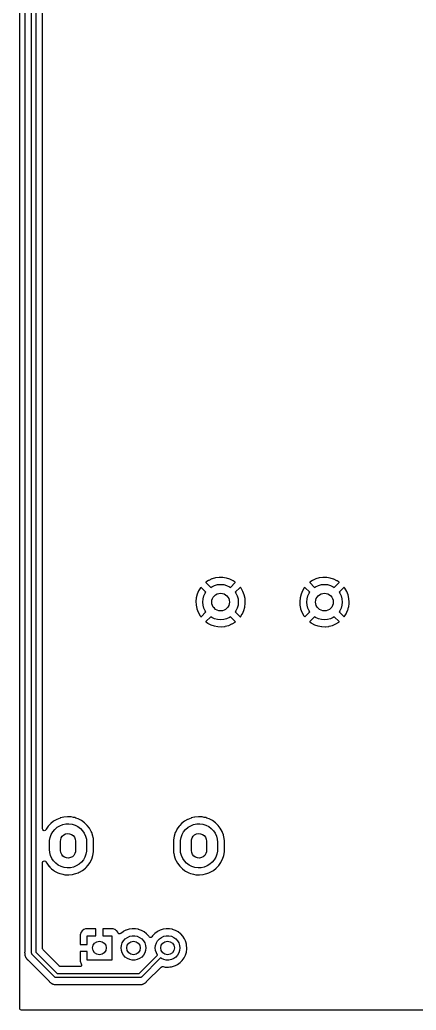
# Model space of a CAD drawing. Extents: x 41 to 172, y -227 to -42.
# Drawn here: x 40.5 to 69.6, y -226.8 to -154.1 of the extents above; entities that cross this region are included whole.
import ezdxf

# ---------------------------------------------------------------- set-up
doc = ezdxf.new("R2010")
doc.units = 0
doc.layers.add('BLACK', color=7, linetype='CONTINUOUS')

msp = doc.modelspace()

# ---------------------------------------------------------------- linework, layer by layer
at = {"layer": 'BLACK', "linetype": 'CONTINUOUS'}
for p, q in [((40.5135, -226.695), (40.5135, -42.5445)), ((40.8705, -62.648), (40.8705, -222.549)), ((41.379, -222.631), (41.379, -62.611)), ((41.679, -62.6731), (41.679, -222.569)), ((42.1875, -213.513), (42.1875, -62.9359)), ((54.1712, -195.392), (54.1621, -195.403)), ((54.1621, -195.403), (54.1667, -195.412)), ((54.1667, -195.412), (54.5264, -195.772)), ((54.3621, -195.267), (54.1712, -195.392)), ((54.3703, -195.262), (54.3621, -195.267)), ((54.6058, -195.154), (54.3703, -195.262)), ((54.595, -195.724), (54.8004, -195.628)), ((54.6145, -195.15), (54.6058, -195.154)), ((54.8635, -195.078), (54.6145, -195.15)), ((54.8004, -195.628), (55.0193, -195.57)), ((54.8727, -195.076), (54.8635, -195.078)), ((55.1297, -195.041), (54.8727, -195.076)), ((55.0193, -195.57), (55.245, -195.55)), ((55.139, -195.04), (55.1297, -195.041)), ((55.3983, -195.044), (55.139, -195.04)), ((55.245, -195.55), (55.4707, -195.57)), ((55.4076, -195.045), (55.3983, -195.044)), ((55.6636, -195.086), (55.4076, -195.045)), ((55.4707, -195.57), (55.6896, -195.628)), ((55.6727, -195.088), (55.6636, -195.086)), ((55.9197, -195.168), (55.6727, -195.088)), ((55.6896, -195.628), (55.895, -195.724)), ((55.9284, -195.171), (55.9197, -195.168)), ((56.161, -195.286), (55.9284, -195.171)), ((55.9636, -195.772), (56.3193, -195.416)), ((56.169, -195.29), (56.161, -195.286)), ((56.3163, -195.393), (56.169, -195.29)), ((56.3241, -195.403), (56.3163, -195.393)), ((56.3193, -195.416), (56.3257, -195.405)), ((56.3257, -195.405), (56.3241, -195.403)), ((61.7912, -195.392), (61.7821, -195.403)), ((61.7821, -195.403), (61.7867, -195.412)), ((61.7867, -195.412), (62.1464, -195.772)), ((61.9821, -195.267), (61.7912, -195.392)), ((61.9903, -195.262), (61.9821, -195.267)), ((62.2258, -195.154), (61.9903, -195.262)), ((62.215, -195.724), (62.4204, -195.628)), ((62.2345, -195.15), (62.2258, -195.154)), ((62.4835, -195.078), (62.2345, -195.15)), ((62.4204, -195.628), (62.6393, -195.57)), ((62.4927, -195.076), (62.4835, -195.078)), ((62.7497, -195.041), (62.4927, -195.076)), ((62.6393, -195.57), (62.865, -195.55)), ((62.759, -195.04), (62.7497, -195.041)), ((63.0183, -195.044), (62.759, -195.04)), ((62.865, -195.55), (63.0907, -195.57)), ((63.0276, -195.045), (63.0183, -195.044)), ((63.2836, -195.086), (63.0276, -195.045)), ((63.0907, -195.57), (63.3096, -195.628)), ((63.2927, -195.088), (63.2836, -195.086)), ((63.5397, -195.168), (63.2927, -195.088)), ((63.3096, -195.628), (63.515, -195.724)), ((63.5484, -195.171), (63.5397, -195.168)), ((63.781, -195.286), (63.5484, -195.171)), ((63.5836, -195.772), (63.9393, -195.416)), ((63.789, -195.29), (63.781, -195.286)), ((63.9363, -195.393), (63.789, -195.29)), ((63.9457, -195.405), (63.9363, -195.393)), ((63.9393, -195.416), (63.9457, -195.405)), ((53.5245, -196.279), (53.4606, -196.531)), ((53.5274, -196.27), (53.5245, -196.279)), ((53.6277, -196.031), (53.5274, -196.27)), ((53.632, -196.023), (53.6277, -196.031)), ((53.7665, -195.801), (53.632, -196.023)), ((53.7719, -195.794), (53.7665, -195.801)), ((53.7875, -195.775), (53.7719, -195.794)), ((53.7975, -195.768), (53.7875, -195.775)), ((53.8108, -195.775), (53.7975, -195.768)), ((54.1672, -196.131), (53.8108, -195.775)), ((54.0234, -196.405), (54.1192, -196.2)), ((54.1192, -196.2), (54.1672, -196.131)), ((54.5264, -195.772), (54.595, -195.724)), ((55.895, -195.724), (55.9636, -195.772)), ((56.6785, -195.776), (56.3228, -196.131)), ((56.3228, -196.131), (56.3708, -196.2)), ((56.3708, -196.2), (56.4666, -196.405)), ((56.6901, -195.769), (56.6785, -195.776)), ((56.702, -195.778), (56.6901, -195.769)), ((56.7452, -195.832), (56.702, -195.778)), ((56.7504, -195.84), (56.7452, -195.832)), ((56.8791, -196.065), (56.7504, -195.84)), ((56.8831, -196.074), (56.8791, -196.065)), ((56.9772, -196.316), (56.8831, -196.074)), ((56.9799, -196.324), (56.9772, -196.316)), ((57.0371, -196.577), (56.9799, -196.324)), ((61.1445, -196.279), (61.0806, -196.531)), ((61.1474, -196.27), (61.1445, -196.279)), ((61.2477, -196.031), (61.1474, -196.27)), ((61.252, -196.023), (61.2477, -196.031)), ((61.3865, -195.801), (61.252, -196.023)), ((61.3919, -195.794), (61.3865, -195.801)), ((61.4075, -195.775), (61.3919, -195.794)), ((61.4175, -195.768), (61.4075, -195.775)), ((61.4308, -195.775), (61.4175, -195.768)), ((61.7872, -196.131), (61.4308, -195.775)), ((61.6434, -196.405), (61.7392, -196.2)), ((61.7392, -196.2), (61.7872, -196.131)), ((62.1464, -195.772), (62.215, -195.724)), ((63.515, -195.724), (63.5836, -195.772)), ((64.2985, -195.776), (63.9428, -196.131)), ((63.9428, -196.131), (63.9908, -196.2)), ((63.9908, -196.2), (64.0866, -196.405)), ((64.3101, -195.769), (64.2985, -195.776)), ((64.322, -195.778), (64.3101, -195.769)), ((64.3652, -195.832), (64.322, -195.778)), ((64.3704, -195.84), (64.3652, -195.832)), ((64.4991, -196.065), (64.3704, -195.84)), ((64.5031, -196.074), (64.4991, -196.065)), ((64.5972, -196.316), (64.5031, -196.074)), ((64.5999, -196.324), (64.5972, -196.316)), ((64.6571, -196.577), (64.5999, -196.324)), ((53.433, -196.798), (53.4328, -196.807)), ((53.4328, -196.807), (53.4452, -197.066)), ((53.459, -196.54), (53.433, -196.798)), ((53.4452, -197.066), (53.4464, -197.076)), ((53.4464, -197.076), (53.497, -197.33)), ((53.4606, -196.531), (53.459, -196.54)), ((53.945, -196.85), (53.9647, -196.624)), ((53.9647, -197.076), (53.945, -196.85)), ((53.9647, -196.624), (54.0234, -196.405)), ((54.0234, -197.295), (53.9647, -197.076)), ((56.4666, -196.405), (56.5252, -196.624)), ((56.5252, -197.076), (56.4666, -197.295)), ((56.5252, -196.624), (56.545, -196.85)), ((56.545, -196.85), (56.5252, -197.076)), ((57.0223, -197.207), (57.0552, -196.948)), ((57.0385, -196.587), (57.0371, -196.577)), ((57.0549, -196.807), (57.0385, -196.587)), ((57.0578, -196.847), (57.0549, -196.807)), ((57.0552, -196.948), (57.0557, -196.942)), ((57.0557, -196.942), (57.058, -196.853)), ((57.058, -196.853), (57.0578, -196.847)), ((61.053, -196.798), (61.0528, -196.807)), ((61.0528, -196.807), (61.0652, -197.066)), ((61.079, -196.54), (61.053, -196.798)), ((61.0652, -197.066), (61.0664, -197.076)), ((61.0664, -197.076), (61.117, -197.33)), ((61.0806, -196.531), (61.079, -196.54)), ((61.565, -196.85), (61.5847, -196.624)), ((61.5847, -197.076), (61.565, -196.85)), ((61.5847, -196.624), (61.6434, -196.405)), ((61.6434, -197.295), (61.5847, -197.076)), ((64.0866, -196.405), (64.1452, -196.624)), ((64.1452, -197.076), (64.0866, -197.295)), ((64.1452, -196.624), (64.165, -196.85)), ((64.165, -196.85), (64.1452, -197.076)), ((64.6423, -197.207), (64.6752, -196.948)), ((64.6572, -196.578), (64.6571, -196.577)), ((64.6585, -196.587), (64.6572, -196.578)), ((64.6778, -196.847), (64.6585, -196.587)), ((64.6752, -196.948), (64.6757, -196.942)), ((64.6757, -196.942), (64.678, -196.853)), ((64.678, -196.853), (64.6778, -196.847)), ((53.497, -197.33), (53.4994, -197.339)), ((53.4994, -197.339), (53.5871, -197.583)), ((53.5871, -197.583), (53.5909, -197.592)), ((53.5909, -197.592), (53.7137, -197.82)), ((53.7137, -197.82), (53.7187, -197.828)), ((53.8124, -197.923), (54.1672, -197.569)), ((54.1192, -197.5), (54.0234, -197.295)), ((54.1672, -197.569), (54.1192, -197.5)), ((56.3708, -197.5), (56.3228, -197.569)), ((56.3228, -197.569), (56.6811, -197.927)), ((56.4666, -197.295), (56.3708, -197.5)), ((56.7018, -197.927), (56.8358, -197.719)), ((56.8358, -197.719), (56.8403, -197.711)), ((56.8403, -197.711), (56.9468, -197.474)), ((56.9468, -197.474), (56.95, -197.466)), ((56.95, -197.466), (57.0204, -197.216)), ((57.0204, -197.216), (57.0223, -197.207)), ((61.117, -197.33), (61.1194, -197.339)), ((61.1194, -197.339), (61.2071, -197.583)), ((61.2071, -197.583), (61.2109, -197.592)), ((61.2109, -197.592), (61.3337, -197.82)), ((61.3337, -197.82), (61.3387, -197.828)), ((61.4324, -197.923), (61.7872, -197.569)), ((61.7392, -197.5), (61.6434, -197.295)), ((61.7872, -197.569), (61.7392, -197.5)), ((63.9908, -197.5), (63.9428, -197.569)), ((63.9428, -197.569), (64.3011, -197.927)), ((64.0866, -197.295), (63.9908, -197.5)), ((64.3218, -197.927), (64.4072, -197.795)), ((64.4072, -197.795), (64.4558, -197.719)), ((64.4558, -197.719), (64.4603, -197.711)), ((64.4603, -197.711), (64.5668, -197.474)), ((64.5668, -197.474), (64.57, -197.466)), ((64.57, -197.466), (64.6404, -197.216)), ((64.6404, -197.216), (64.6423, -197.207)), ((53.7187, -197.828), (53.7887, -197.922)), ((53.7887, -197.922), (53.8, -197.93)), ((53.8, -197.93), (53.8124, -197.923)), ((54.1715, -198.283), (54.1648, -198.295)), ((54.1648, -198.295), (54.1736, -198.306)), ((54.5264, -197.928), (54.1715, -198.283)), ((54.1736, -198.306), (54.2805, -198.385)), ((54.2805, -198.385), (54.2884, -198.39)), ((54.2884, -198.39), (54.5179, -198.511)), ((54.5179, -198.511), (54.5265, -198.514)), ((54.595, -197.976), (54.5264, -197.928)), ((54.5265, -198.514), (54.7713, -198.6)), ((54.8004, -198.072), (54.595, -197.976)), ((55.0193, -198.13), (54.8004, -198.072)), ((55.245, -198.15), (55.0193, -198.13)), ((55.4707, -198.13), (55.245, -198.15)), ((55.6896, -198.072), (55.4707, -198.13)), ((55.895, -197.976), (55.6896, -198.072)), ((55.8396, -198.562), (56.0779, -198.46)), ((55.9636, -197.928), (55.895, -197.976)), ((56.3219, -198.286), (55.9636, -197.928)), ((56.0779, -198.46), (56.0862, -198.456)), ((56.0862, -198.456), (56.3067, -198.319)), ((56.3067, -198.319), (56.3143, -198.314)), ((56.3143, -198.314), (56.3196, -198.309)), ((56.3196, -198.309), (56.328, -198.296)), ((56.3271, -198.295), (56.3219, -198.286)), ((56.328, -198.296), (56.3271, -198.295)), ((56.6811, -197.927), (56.6935, -197.934)), ((56.6935, -197.934), (56.7018, -197.927)), ((61.3387, -197.828), (61.4087, -197.922)), ((61.4087, -197.922), (61.42, -197.93)), ((61.42, -197.93), (61.4324, -197.923)), ((61.7915, -198.283), (61.7848, -198.295)), ((61.7848, -198.295), (61.7936, -198.306)), ((62.1464, -197.928), (61.7915, -198.283)), ((61.7936, -198.306), (61.9005, -198.385)), ((61.9005, -198.385), (61.9084, -198.39)), ((61.9084, -198.39), (62.1379, -198.511)), ((62.1379, -198.511), (62.1465, -198.514)), ((62.215, -197.976), (62.1464, -197.928)), ((62.1465, -198.514), (62.3913, -198.6)), ((62.4204, -198.072), (62.215, -197.976)), ((62.6393, -198.13), (62.4204, -198.072)), ((62.865, -198.15), (62.6393, -198.13)), ((63.0907, -198.13), (62.865, -198.15)), ((63.3096, -198.072), (63.0907, -198.13)), ((63.515, -197.976), (63.3096, -198.072)), ((63.4596, -198.562), (63.6979, -198.46)), ((63.5836, -197.928), (63.515, -197.976)), ((63.9419, -198.286), (63.5836, -197.928)), ((63.6979, -198.46), (63.7062, -198.456)), ((63.7062, -198.456), (63.9267, -198.319)), ((63.9267, -198.319), (63.9343, -198.314)), ((63.9343, -198.314), (63.9396, -198.309)), ((63.9396, -198.309), (63.948, -198.296)), ((63.948, -198.296), (63.9419, -198.286)), ((64.3011, -197.927), (64.3135, -197.934)), ((64.3135, -197.934), (64.3218, -197.927)), ((54.7713, -198.6), (54.7803, -198.602)), ((54.7803, -198.602), (55.0352, -198.651)), ((55.0352, -198.651), (55.0444, -198.652)), ((55.0444, -198.652), (55.3036, -198.662)), ((55.3036, -198.662), (55.3129, -198.661)), ((55.3129, -198.661), (55.5708, -198.633)), ((55.5708, -198.633), (55.5799, -198.632)), ((55.5799, -198.632), (55.8308, -198.565)), ((55.8308, -198.565), (55.8396, -198.562)), ((62.3913, -198.6), (62.4003, -198.602)), ((62.4003, -198.602), (62.6552, -198.651)), ((62.6552, -198.651), (62.6644, -198.652)), ((62.6644, -198.652), (62.9236, -198.662)), ((62.9236, -198.662), (62.9329, -198.661)), ((62.9329, -198.661), (63.1908, -198.633)), ((63.1908, -198.633), (63.1999, -198.632)), ((63.1999, -198.632), (63.4508, -198.565)), ((63.4508, -198.565), (63.4596, -198.562)), ((42.9938, -212.946), (42.7821, -213.115)), ((43.2278, -212.809), (42.9938, -212.946)), ((43.2321, -212.807), (43.2278, -212.809)), ((43.4749, -212.709), (43.2321, -212.807)), ((43.4792, -212.707), (43.4749, -212.709)), ((43.4749, -212.709), (43.4749, -212.709)), ((43.6081, -212.676), (43.4792, -212.707)), ((43.7381, -212.644), (43.6081, -212.676)), ((43.7426, -212.643), (43.7381, -212.644)), ((43.7381, -212.644), (43.7381, -212.644)), ((44.0125, -212.617), (43.7426, -212.643)), ((44.0171, -212.617), (44.0125, -212.617)), ((44.2788, -212.63), (44.0171, -212.617)), ((44.0171, -212.617), (44.0171, -212.617)), ((44.2833, -212.63), (44.2788, -212.63)), ((44.2788, -212.63), (44.2788, -212.63)), ((44.2878, -212.631), (44.2833, -212.63)), ((44.4513, -212.664), (44.2878, -212.631)), ((44.2878, -212.631), (44.2878, -212.631)), ((44.5494, -212.683), (44.4513, -212.664)), ((44.623, -212.709), (44.5494, -212.683)), ((44.8007, -212.772), (44.623, -212.709)), ((44.8008, -212.772), (44.8007, -212.772)), ((44.8051, -212.773), (44.8008, -212.772)), ((45.045, -212.899), (44.8051, -212.773)), ((45.2643, -213.059), (45.045, -212.899)), ((45.4582, -213.249), (45.2643, -213.059)), ((52.5938, -212.946), (52.3821, -213.115)), ((52.8278, -212.809), (52.5938, -212.946)), ((52.8321, -212.807), (52.8278, -212.809)), ((53.0749, -212.709), (52.8321, -212.807)), ((53.0792, -212.707), (53.0749, -212.709)), ((53.0749, -212.709), (53.0749, -212.709)), ((53.2081, -212.676), (53.0792, -212.707)), ((53.3381, -212.644), (53.2081, -212.676)), ((53.3426, -212.643), (53.3381, -212.644)), ((53.3381, -212.644), (53.3381, -212.644)), ((53.6125, -212.617), (53.3426, -212.643)), ((53.6171, -212.617), (53.6125, -212.617)), ((53.8788, -212.63), (53.6171, -212.617)), ((53.6171, -212.617), (53.6171, -212.617)), ((53.8833, -212.63), (53.8788, -212.63)), ((53.8788, -212.63), (53.8788, -212.63)), ((53.8878, -212.631), (53.8833, -212.63)), ((54.0513, -212.664), (53.8878, -212.631)), ((53.8878, -212.631), (53.8878, -212.631)), ((54.1494, -212.683), (54.0513, -212.664)), ((54.223, -212.709), (54.1494, -212.683)), ((54.4007, -212.772), (54.223, -212.709)), ((54.4008, -212.772), (54.4007, -212.772)), ((54.4051, -212.773), (54.4008, -212.772)), ((54.645, -212.899), (54.4051, -212.773)), ((54.8643, -213.059), (54.645, -212.899)), ((55.0582, -213.249), (54.8643, -213.059)), ((42.1972, -213.561), (42.1875, -213.513)), ((42.2419, -213.616), (42.1972, -213.561)), ((42.3093, -213.638), (42.2419, -213.616)), ((42.3781, -213.621), (42.3093, -213.638)), ((42.4263, -213.569), (42.3781, -213.621)), ((42.4404, -213.54), (42.4263, -213.569)), ((42.4424, -213.536), (42.4404, -213.54)), ((42.4404, -213.54), (42.4404, -213.54)), ((42.597, -213.314), (42.4424, -213.536)), ((42.6542, -213.252), (42.597, -213.314)), ((42.7789, -213.119), (42.6542, -213.252)), ((42.7821, -213.115), (42.7789, -213.119)), ((42.8204, -213.92), (42.9342, -213.72)), ((42.9342, -213.72), (43.08, -213.542)), ((43.08, -213.542), (43.2537, -213.391)), ((43.2537, -213.391), (43.4503, -213.272)), ((43.4503, -213.272), (43.6642, -213.187)), ((43.6642, -213.187), (43.8893, -213.14)), ((43.8893, -213.14), (44.1191, -213.132)), ((44.1191, -213.132), (44.347, -213.162)), ((44.347, -213.162), (44.5667, -213.23)), ((44.5667, -213.23), (44.7717, -213.334)), ((44.7717, -213.334), (44.9562, -213.471)), ((44.9562, -213.471), (45.1149, -213.638)), ((45.1149, -213.638), (45.2433, -213.829)), ((45.6227, -213.464), (45.4582, -213.249)), ((45.7543, -213.701), (45.6227, -213.464)), ((45.756, -213.705), (45.7543, -213.701)), ((45.7855, -213.783), (45.756, -213.705)), ((45.756, -213.705), (45.756, -213.705)), ((45.8504, -213.955), (45.7855, -213.783)), ((51.9216, -213.779), (51.8372, -214.037)), ((51.9295, -213.763), (51.9216, -213.779)), ((52.0404, -213.54), (51.9295, -213.763)), ((52.0424, -213.536), (52.0404, -213.54)), ((52.0404, -213.54), (52.0404, -213.54)), ((52.197, -213.314), (52.0424, -213.536)), ((52.2542, -213.252), (52.197, -213.314)), ((52.3789, -213.119), (52.2542, -213.252)), ((52.3821, -213.115), (52.3789, -213.119)), ((52.4204, -213.92), (52.5342, -213.72)), ((52.5342, -213.72), (52.68, -213.542)), ((52.68, -213.542), (52.8537, -213.391)), ((52.8537, -213.391), (53.0503, -213.272)), ((53.0503, -213.272), (53.2642, -213.187)), ((53.2642, -213.187), (53.4893, -213.14)), ((53.4893, -213.14), (53.7191, -213.132)), ((53.7191, -213.132), (53.947, -213.162)), ((53.947, -213.162), (54.1667, -213.23)), ((54.1667, -213.23), (54.3717, -213.334)), ((54.3717, -213.334), (54.5562, -213.471)), ((54.5562, -213.471), (54.7149, -213.638)), ((54.7149, -213.638), (54.8433, -213.829)), ((55.2227, -213.464), (55.0582, -213.249)), ((55.3543, -213.701), (55.2227, -213.464)), ((55.356, -213.705), (55.3543, -213.701)), ((55.3855, -213.783), (55.356, -213.705)), ((55.356, -213.705), (55.356, -213.705)), ((55.4504, -213.955), (55.3855, -213.783)), ((42.695, -214.49), (42.701, -214.362)), ((42.695, -215.01), (42.695, -214.49)), ((42.701, -214.362), (42.742, -214.136)), ((42.742, -214.136), (42.8204, -213.92)), ((43.505, -214.4), (43.5109, -214.32)), ((43.505, -215.1), (43.505, -214.4)), ((43.5109, -214.32), (43.5525, -214.176)), ((43.5525, -214.176), (43.6312, -214.049)), ((43.6312, -214.049), (43.7411, -213.948)), ((43.7411, -213.948), (43.8741, -213.881)), ((43.8741, -213.881), (44.0205, -213.851)), ((44.0205, -213.851), (44.1694, -213.862)), ((44.1694, -213.862), (44.3098, -213.913)), ((44.3098, -213.913), (44.4315, -213.999)), ((44.4315, -213.999), (44.5254, -214.115)), ((44.5254, -214.115), (44.5847, -214.252)), ((44.5847, -214.252), (44.605, -214.4)), ((44.605, -214.4), (44.605, -215.1)), ((45.2433, -213.829), (45.3378, -214.038)), ((45.3378, -214.038), (45.3956, -214.261)), ((45.3956, -214.261), (45.415, -214.49)), ((45.415, -214.49), (45.415, -215.01)), ((45.8514, -213.959), (45.8504, -213.955)), ((45.9079, -214.215), (45.8514, -213.959)), ((45.8514, -213.959), (45.8514, -213.959)), ((45.9089, -214.22), (45.9079, -214.215)), ((45.9092, -214.224), (45.9089, -214.22)), ((45.9213, -214.391), (45.9092, -214.224)), ((45.9235, -214.421), (45.9213, -214.391)), ((45.9235, -215.11), (45.9235, -214.421)), ((51.7908, -214.304), (51.7865, -214.39)), ((51.7865, -214.39), (51.7865, -215.079)), ((51.8372, -214.037), (51.7908, -214.304)), ((52.295, -214.49), (52.301, -214.362)), ((52.295, -215.01), (52.295, -214.49)), ((52.301, -214.362), (52.342, -214.136)), ((52.342, -214.136), (52.4204, -213.92)), ((53.105, -214.4), (53.1109, -214.32)), ((53.105, -215.1), (53.105, -214.4)), ((53.1109, -214.32), (53.1525, -214.176)), ((53.1525, -214.176), (53.2312, -214.049)), ((53.2312, -214.049), (53.3411, -213.948)), ((53.3411, -213.948), (53.4741, -213.881)), ((53.4741, -213.881), (53.6205, -213.851)), ((53.6205, -213.851), (53.7694, -213.862)), ((53.7694, -213.862), (53.9098, -213.913)), ((53.9098, -213.913), (54.0315, -213.999)), ((54.0315, -213.999), (54.1255, -214.115)), ((54.1255, -214.115), (54.1847, -214.252)), ((54.1847, -214.252), (54.205, -214.4)), ((54.205, -214.4), (54.205, -215.1)), ((54.8433, -213.829), (54.9378, -214.038)), ((54.9378, -214.038), (54.9956, -214.261)), ((54.9956, -214.261), (55.015, -214.49)), ((55.015, -214.49), (55.015, -215.01)), ((55.4514, -213.959), (55.4504, -213.955)), ((55.5079, -214.215), (55.4514, -213.959)), ((55.4514, -213.959), (55.4514, -213.959)), ((55.5089, -214.22), (55.5079, -214.215)), ((55.5092, -214.224), (55.5089, -214.22)), ((55.5213, -214.391), (55.5092, -214.224)), ((55.5235, -214.421), (55.5213, -214.391)), ((55.5235, -215.11), (55.5235, -214.421)), ((42.7144, -215.239), (42.695, -215.01)), ((42.7722, -215.462), (42.7144, -215.239)), ((43.5253, -215.248), (43.505, -215.1)), ((43.5846, -215.385), (43.5253, -215.248)), ((44.5991, -215.18), (44.5574, -215.324)), ((44.605, -215.1), (44.5991, -215.18)), ((45.409, -215.138), (45.368, -215.364)), ((45.415, -215.01), (45.409, -215.138)), ((45.8728, -215.463), (45.9192, -215.196)), ((45.9192, -215.196), (45.9235, -215.11)), ((51.7865, -215.079), (51.7867, -215.081)), ((51.7867, -215.081), (51.7947, -215.192)), ((51.7867, -215.081), (51.7867, -215.081)), ((51.7947, -215.192), (51.8011, -215.28)), ((52.3144, -215.239), (52.295, -215.01)), ((52.3722, -215.462), (52.3144, -215.239)), ((53.1253, -215.248), (53.105, -215.1)), ((53.1845, -215.385), (53.1253, -215.248)), ((54.1991, -215.18), (54.1574, -215.324)), ((54.205, -215.1), (54.1991, -215.18)), ((55.009, -215.138), (54.968, -215.364)), ((55.015, -215.01), (55.009, -215.138)), ((55.4728, -215.463), (55.5192, -215.196)), ((55.5192, -215.196), (55.5235, -215.11)), ((42.1875, -215.982), (42.2075, -215.914)), ((42.1875, -222.306), (42.1875, -215.982)), ((42.2075, -215.914), (42.2612, -215.868)), ((42.2612, -215.868), (42.3314, -215.858)), ((42.3314, -215.858), (42.396, -215.887)), ((42.396, -215.887), (42.4236, -215.921)), ((42.4236, -215.921), (42.4873, -216.036)), ((42.8667, -215.671), (42.7722, -215.462)), ((42.9951, -215.862), (42.8667, -215.671)), ((43.1538, -216.029), (42.9951, -215.862)), ((43.6785, -215.501), (43.5846, -215.385)), ((43.8002, -215.587), (43.6785, -215.501)), ((43.9406, -215.638), (43.8002, -215.587)), ((44.0895, -215.649), (43.9406, -215.638)), ((44.2359, -215.619), (44.0895, -215.649)), ((44.3689, -215.552), (44.2359, -215.619)), ((44.4788, -215.451), (44.3689, -215.552)), ((44.5574, -215.324), (44.4788, -215.451)), ((45.03, -215.958), (44.8563, -216.109)), ((45.1758, -215.78), (45.03, -215.958)), ((45.2896, -215.58), (45.1758, -215.78)), ((45.368, -215.364), (45.2896, -215.58)), ((45.513, -216.186), (45.6676, -215.964)), ((45.6676, -215.964), (45.6932, -215.912)), ((45.6932, -215.912), (45.7863, -215.725)), ((45.7863, -215.725), (45.7884, -215.721)), ((45.7863, -215.725), (45.7863, -215.725)), ((45.7884, -215.721), (45.8728, -215.463)), ((51.8011, -215.28), (51.8021, -215.285)), ((51.8021, -215.285), (51.8021, -215.285)), ((51.8021, -215.285), (51.8415, -215.463)), ((51.8415, -215.463), (51.8596, -215.545)), ((51.8596, -215.545), (51.8612, -215.55)), ((51.8612, -215.55), (51.9478, -215.778)), ((51.9478, -215.778), (51.9557, -215.799)), ((51.9557, -215.799), (52.0873, -216.036)), ((52.4667, -215.671), (52.3722, -215.462)), ((52.5951, -215.862), (52.4667, -215.671)), ((52.7538, -216.029), (52.5951, -215.862)), ((53.2785, -215.501), (53.1845, -215.385)), ((53.4002, -215.587), (53.2785, -215.501)), ((53.5406, -215.638), (53.4002, -215.587)), ((53.6895, -215.649), (53.5406, -215.638)), ((53.8359, -215.619), (53.6895, -215.649)), ((53.9689, -215.552), (53.8359, -215.619)), ((54.0788, -215.451), (53.9689, -215.552)), ((54.1574, -215.324), (54.0788, -215.451)), ((54.63, -215.958), (54.4563, -216.109)), ((54.7758, -215.78), (54.63, -215.958)), ((54.8896, -215.58), (54.7758, -215.78)), ((54.968, -215.364), (54.8896, -215.58)), ((55.113, -216.186), (55.2676, -215.964)), ((55.2676, -215.964), (55.2932, -215.912)), ((55.2932, -215.912), (55.3863, -215.725)), ((55.3863, -215.725), (55.3884, -215.721)), ((55.3863, -215.725), (55.3863, -215.725)), ((55.3884, -215.721), (55.4728, -215.463)), ((42.4873, -216.036), (42.6518, -216.251)), ((42.6518, -216.251), (42.6551, -216.255)), ((42.6551, -216.255), (42.6551, -216.255)), ((42.6551, -216.255), (42.7256, -216.323)), ((42.7256, -216.323), (42.8457, -216.441)), ((42.8457, -216.441), (42.8494, -216.444)), ((42.8494, -216.444), (42.8494, -216.444)), ((42.8494, -216.444), (43.0042, -216.556)), ((43.0042, -216.556), (43.065, -216.601)), ((43.065, -216.601), (43.3049, -216.727)), ((43.3383, -216.166), (43.1538, -216.029)), ((43.3049, -216.727), (43.3092, -216.728)), ((43.3092, -216.728), (43.3093, -216.728)), ((43.3093, -216.728), (43.4421, -216.775)), ((43.5433, -216.27), (43.3383, -216.166)), ((43.763, -216.338), (43.5433, -216.27)), ((43.9909, -216.368), (43.763, -216.338)), ((44.2207, -216.36), (43.9909, -216.368)), ((44.4458, -216.313), (44.2207, -216.36)), ((44.6597, -216.228), (44.4458, -216.313)), ((44.6308, -216.793), (44.79, -216.728)), ((44.8563, -216.109), (44.6597, -216.228)), ((44.79, -216.728), (44.8779, -216.693)), ((44.8779, -216.693), (44.8822, -216.691)), ((44.8779, -216.693), (44.8779, -216.693)), ((44.8822, -216.691), (45.1162, -216.554)), ((45.1162, -216.554), (45.3279, -216.385)), ((45.3279, -216.385), (45.3712, -216.338)), ((45.3712, -216.338), (45.5099, -216.19)), ((45.5099, -216.19), (45.513, -216.186)), ((45.5099, -216.19), (45.5099, -216.19)), ((52.0873, -216.036), (52.2518, -216.251)), ((52.2518, -216.251), (52.2551, -216.255)), ((52.2551, -216.255), (52.2551, -216.255)), ((52.2551, -216.255), (52.3256, -216.323)), ((52.3256, -216.323), (52.4457, -216.441)), ((52.4457, -216.441), (52.4494, -216.444)), ((52.4494, -216.444), (52.4494, -216.444)), ((52.4494, -216.444), (52.6042, -216.556)), ((52.6042, -216.556), (52.665, -216.601)), ((52.665, -216.601), (52.9049, -216.727)), ((52.9383, -216.166), (52.7538, -216.029)), ((52.9049, -216.727), (52.9092, -216.728)), ((52.9092, -216.728), (52.9093, -216.728)), ((52.9093, -216.728), (53.0421, -216.775)), ((53.1433, -216.27), (52.9383, -216.166)), ((53.363, -216.338), (53.1433, -216.27)), ((53.5909, -216.368), (53.363, -216.338)), ((53.8207, -216.36), (53.5909, -216.368)), ((54.0458, -216.313), (53.8207, -216.36)), ((54.2597, -216.228), (54.0458, -216.313)), ((54.2308, -216.793), (54.39, -216.728)), ((54.4563, -216.109), (54.2597, -216.228)), ((54.39, -216.728), (54.4779, -216.693)), ((54.4779, -216.693), (54.4822, -216.691)), ((54.4779, -216.693), (54.4779, -216.693)), ((54.4822, -216.691), (54.7162, -216.554)), ((54.7162, -216.554), (54.9279, -216.385)), ((54.9279, -216.385), (54.9712, -216.338)), ((54.9712, -216.338), (55.1099, -216.19)), ((55.1099, -216.19), (55.113, -216.186)), ((55.1099, -216.19), (55.1099, -216.19)), ((43.4421, -216.775), (43.5606, -216.817)), ((43.5606, -216.817), (43.6587, -216.836)), ((43.6587, -216.836), (43.8222, -216.869)), ((43.8222, -216.869), (43.8222, -216.869)), ((43.8222, -216.869), (43.8267, -216.87)), ((43.8267, -216.87), (43.8312, -216.87)), ((43.8312, -216.87), (43.8312, -216.87)), ((43.8312, -216.87), (44.0929, -216.883)), ((44.0929, -216.883), (44.0929, -216.883)), ((44.0929, -216.883), (44.0975, -216.883)), ((44.0975, -216.883), (44.3674, -216.857)), ((44.3674, -216.857), (44.3719, -216.856)), ((44.3719, -216.856), (44.5316, -216.817)), ((44.3719, -216.856), (44.3719, -216.856)), ((44.5316, -216.817), (44.6308, -216.793)), ((53.0421, -216.775), (53.1606, -216.817)), ((53.1606, -216.817), (53.2587, -216.836)), ((53.2587, -216.836), (53.4222, -216.869)), ((53.4222, -216.869), (53.4222, -216.869)), ((53.4222, -216.869), (53.4267, -216.87)), ((53.4267, -216.87), (53.4312, -216.87)), ((53.4312, -216.87), (53.4312, -216.87)), ((53.4312, -216.87), (53.6929, -216.883)), ((53.6929, -216.883), (53.6929, -216.883)), ((53.6929, -216.883), (53.6975, -216.883)), ((53.6975, -216.883), (53.9674, -216.857)), ((53.9674, -216.857), (53.9719, -216.856)), ((53.9719, -216.856), (54.1316, -216.817)), ((53.9719, -216.856), (53.9719, -216.856)), ((54.1316, -216.817), (54.2308, -216.793)), ((45.0867, -220.994), (45.0102, -221.096)), ((45.0993, -220.982), (45.0867, -220.994)), ((45.2014, -220.905), (45.0993, -220.982)), ((45.2169, -220.897), (45.2014, -220.905)), ((45.3374, -220.852), (45.2169, -220.897)), ((45.3526, -220.848), (45.3374, -220.852)), ((45.4035, -220.842), (45.3526, -220.848)), ((45.4103, -220.842), (45.4035, -220.842)), ((46.0875, -220.842), (45.4103, -220.842)), ((46.0951, -220.844), (46.0875, -220.842)), ((46.0965, -220.845), (46.0951, -220.844)), ((46.101, -220.86), (46.0965, -220.845)), ((46.101, -221.35), (46.101, -220.86)), ((46.6107, -220.848), (46.609, -220.856)), ((46.609, -220.856), (46.609, -221.35)), ((46.6119, -220.846), (46.6107, -220.848)), ((46.6271, -220.842), (46.6119, -220.846)), ((47.2997, -220.842), (46.6271, -220.842)), ((47.3065, -220.842), (47.2997, -220.842)), ((47.3574, -220.848), (47.3065, -220.842)), ((47.3726, -220.852), (47.3574, -220.848)), ((47.4931, -220.897), (47.3726, -220.852)), ((47.5086, -220.905), (47.4931, -220.897)), ((47.6107, -220.982), (47.5086, -220.905)), ((47.6233, -220.994), (47.6107, -220.982)), ((47.6998, -221.096), (47.6233, -220.994)), ((48.0977, -221.057), (47.9208, -221.19)), ((48.1019, -221.054), (48.0977, -221.057)), ((48.0977, -221.057), (48.0977, -221.057)), ((48.1065, -221.052), (48.1019, -221.054)), ((48.3027, -220.949), (48.1065, -221.052)), ((48.3073, -220.947), (48.3027, -220.949)), ((48.3027, -220.949), (48.3027, -220.949)), ((48.5275, -220.875), (48.3073, -220.947)), ((48.7564, -220.84), (48.5275, -220.875)), ((48.7616, -220.84), (48.7564, -220.84)), ((48.9106, -220.842), (48.7616, -220.84)), ((48.7616, -220.84), (48.7616, -220.84)), ((48.988, -220.843), (48.9106, -220.842)), ((48.9931, -220.844), (48.988, -220.843)), ((49.2109, -220.883), (48.9931, -220.844)), ((48.9931, -220.844), (48.9931, -220.844)), ((49.216, -220.884), (49.2109, -220.883)), ((49.2109, -220.883), (49.2109, -220.883)), ((49.2209, -220.885), (49.216, -220.884)), ((49.4295, -220.959), (49.2209, -220.885)), ((49.2209, -220.885), (49.2209, -220.885)), ((49.4344, -220.961), (49.4295, -220.959)), ((49.4295, -220.959), (49.4295, -220.959)), ((49.4389, -220.963), (49.4344, -220.961)), ((49.6326, -221.07), (49.4389, -220.963)), ((49.4389, -220.963), (49.4389, -220.963)), ((49.6371, -221.073), (49.6326, -221.07)), ((49.6326, -221.07), (49.6326, -221.07)), ((49.6412, -221.076), (49.6371, -221.073)), ((49.8148, -221.213), (49.6412, -221.076)), ((49.6412, -221.076), (49.6412, -221.076)), ((50.5977, -221.057), (50.4208, -221.19)), ((50.6019, -221.054), (50.5977, -221.057)), ((50.5977, -221.057), (50.5977, -221.057)), ((50.6065, -221.052), (50.6019, -221.054)), ((50.8027, -220.949), (50.6065, -221.052)), ((50.8073, -220.947), (50.8027, -220.949)), ((50.8027, -220.949), (50.8027, -220.949)), ((51.0275, -220.875), (50.8073, -220.947)), ((51.2564, -220.84), (51.0275, -220.875)), ((51.2616, -220.84), (51.2564, -220.84)), ((51.4106, -220.842), (51.2616, -220.84)), ((51.2616, -220.84), (51.2616, -220.84)), ((51.488, -220.843), (51.4106, -220.842)), ((51.4931, -220.844), (51.488, -220.843)), ((51.7109, -220.883), (51.4931, -220.844)), ((51.4931, -220.844), (51.4931, -220.844)), ((51.716, -220.884), (51.7109, -220.883)), ((51.7109, -220.883), (51.7109, -220.883)), ((51.7209, -220.885), (51.716, -220.884)), ((51.9295, -220.959), (51.7209, -220.885)), ((51.7209, -220.885), (51.7209, -220.885)), ((51.9344, -220.961), (51.9295, -220.959)), ((51.9295, -220.959), (51.9295, -220.959)), ((51.9389, -220.963), (51.9344, -220.961)), ((52.1326, -221.07), (51.9389, -220.963)), ((51.9389, -220.963), (51.9389, -220.963)), ((52.1371, -221.073), (52.1326, -221.07)), ((52.1326, -221.07), (52.1326, -221.07)), ((52.1412, -221.076), (52.1371, -221.073)), ((52.3148, -221.213), (52.1412, -221.076)), ((52.1412, -221.076), (52.1412, -221.076)), ((44.9474, -221.299), (44.947, -221.305)), ((44.947, -221.305), (44.947, -221.978)), ((44.9529, -221.248), (44.9474, -221.299)), ((44.9565, -221.232), (44.9529, -221.248)), ((45.0017, -221.112), (44.9565, -221.232)), ((45.0102, -221.096), (45.0017, -221.112)), ((45.455, -221.996), (45.455, -221.35)), ((45.455, -221.35), (46.101, -221.35)), ((46.609, -221.35), (47.255, -221.35)), ((47.255, -221.35), (47.255, -223.15)), ((47.7083, -221.112), (47.6998, -221.096)), ((47.7189, -221.14), (47.7083, -221.112)), ((47.7317, -221.165), (47.7189, -221.14)), ((47.786, -221.211), (47.7317, -221.165)), ((47.8563, -221.22), (47.786, -221.211)), ((47.9161, -221.192), (47.8563, -221.22)), ((47.9167, -221.193), (47.9161, -221.192)), ((47.9208, -221.19), (47.9167, -221.193)), ((48.0328, -221.884), (48.1269, -221.721)), ((48.1269, -221.721), (48.2528, -221.581)), ((48.2528, -221.581), (48.405, -221.471)), ((48.405, -221.471), (48.5769, -221.394)), ((48.5769, -221.394), (48.7609, -221.355)), ((48.7609, -221.355), (48.9491, -221.355)), ((48.9491, -221.355), (49.1331, -221.394)), ((49.1331, -221.394), (49.305, -221.471)), ((49.305, -221.471), (49.4572, -221.581)), ((49.4572, -221.581), (49.5831, -221.721)), ((49.5831, -221.721), (49.6772, -221.884)), ((49.8189, -221.216), (49.8148, -221.213)), ((49.8148, -221.213), (49.8148, -221.213)), ((49.9748, -221.388), (49.8189, -221.216)), ((49.9776, -221.392), (49.9748, -221.388)), ((50, -221.427), (49.9776, -221.392)), ((49.9776, -221.392), (49.9776, -221.392)), ((50.0207, -221.451), (50, -221.427)), ((50.0844, -221.482), (50.0207, -221.451)), ((50.1549, -221.474), (50.0844, -221.482)), ((50.2098, -221.429), (50.1549, -221.474)), ((50.2566, -221.361), (50.2098, -221.429)), ((50.4167, -221.193), (50.2566, -221.361)), ((50.4208, -221.19), (50.4167, -221.193)), ((50.5328, -221.884), (50.6269, -221.721)), ((50.6269, -221.721), (50.7528, -221.581)), ((50.7528, -221.581), (50.905, -221.471)), ((50.905, -221.471), (51.0769, -221.394)), ((51.0769, -221.394), (51.2609, -221.355)), ((51.2609, -221.355), (51.4491, -221.355)), ((51.4491, -221.355), (51.6331, -221.394)), ((51.6331, -221.394), (51.805, -221.471)), ((51.805, -221.471), (51.9572, -221.581)), ((51.9572, -221.581), (52.0831, -221.721)), ((52.0831, -221.721), (52.1772, -221.884)), ((52.3189, -221.216), (52.3148, -221.213)), ((52.3148, -221.213), (52.3148, -221.213)), ((52.4748, -221.388), (52.3189, -221.216)), ((52.6006, -221.582), (52.4748, -221.388)), ((52.6026, -221.587), (52.6006, -221.582)), ((52.6689, -221.739), (52.6026, -221.587)), ((52.6026, -221.587), (52.6026, -221.587)), ((52.6929, -221.795), (52.6689, -221.739)), ((52.739, -221.978), (52.6929, -221.795)), ((42.1904, -222.333), (42.1875, -222.306)), ((42.2244, -222.395), (42.1904, -222.333)), ((43.4159, -223.587), (42.2244, -222.395)), ((44.947, -221.978), (44.9515, -221.993)), ((44.9487, -222.51), (44.947, -222.518)), ((44.947, -222.518), (44.947, -223.195)), ((44.9499, -222.508), (44.9487, -222.51)), ((44.9651, -222.504), (44.9499, -222.508)), ((44.9515, -221.993), (44.9529, -221.994)), ((44.9529, -221.994), (44.9605, -221.996)), ((44.9605, -221.996), (45.455, -221.996)), ((45.455, -222.504), (44.9651, -222.504)), ((45.455, -223.15), (45.455, -222.504)), ((47.955, -222.25), (47.9747, -222.063)), ((47.9747, -222.437), (47.955, -222.25)), ((47.9747, -222.063), (48.0328, -221.884)), ((48.0328, -222.616), (47.9747, -222.437)), ((49.6772, -221.884), (49.7353, -222.063)), ((49.7353, -222.437), (49.6772, -222.616)), ((49.7353, -222.063), (49.755, -222.25)), ((49.755, -222.25), (49.7353, -222.437)), ((50.455, -222.25), (50.4747, -222.063)), ((50.4747, -222.437), (50.455, -222.25)), ((50.4747, -222.063), (50.5328, -221.884)), ((50.5328, -222.616), (50.4747, -222.437)), ((52.1772, -221.884), (52.2353, -222.063)), ((52.2353, -222.437), (52.1772, -222.616)), ((52.2353, -222.063), (52.255, -222.25)), ((52.255, -222.25), (52.2353, -222.437)), ((52.7364, -222.549), (52.7666, -222.319)), ((52.7493, -222.019), (52.739, -221.978)), ((52.7498, -222.024), (52.7493, -222.019)), ((52.7536, -222.071), (52.7498, -222.024)), ((52.7498, -222.024), (52.7498, -222.024)), ((52.7683, -222.25), (52.7536, -222.071)), ((52.7666, -222.319), (52.7667, -222.316)), ((52.7667, -222.316), (52.7682, -222.253)), ((52.7682, -222.253), (52.7683, -222.25)), ((52.7682, -222.253), (52.7682, -222.253)), ((40.8699, -222.561), (40.8682, -222.569)), ((40.8682, -222.569), (40.8685, -222.576)), ((40.8685, -222.576), (40.8704, -222.639)), ((40.8705, -222.549), (40.8699, -222.561)), ((40.8704, -222.639), (40.8705, -222.643)), ((40.8705, -222.643), (40.8705, -222.672)), ((40.8705, -222.672), (40.8711, -222.677)), ((40.8711, -222.677), (40.872, -222.689)), ((40.872, -222.689), (40.8734, -222.735)), ((40.8734, -222.735), (40.8757, -222.742)), ((40.8757, -222.742), (40.8757, -222.742)), ((40.8757, -222.742), (40.8794, -222.755)), ((40.8794, -222.755), (40.8834, -222.775)), ((40.8834, -222.775), (40.8861, -222.796)), ((40.8861, -222.796), (40.889, -222.803)), ((40.889, -222.803), (40.889, -222.803)), ((40.889, -222.803), (40.9031, -222.839)), ((40.9031, -222.839), (40.907, -222.85)), ((40.907, -222.85), (40.9199, -222.895)), ((40.9199, -222.895), (40.9308, -222.913)), ((40.9308, -222.913), (40.9395, -222.931)), ((40.9395, -222.931), (40.9474, -222.951)), ((40.9474, -222.951), (40.9745, -222.988)), ((40.9745, -222.988), (40.981, -222.998)), ((40.981, -222.998), (41.0005, -223.031)), ((41.0005, -223.031), (41.0005, -223.031)), ((41.0005, -223.031), (41.0045, -223.038)), ((41.0045, -223.038), (41.0197, -223.053)), ((41.0197, -223.053), (41.0326, -223.068)), ((41.0326, -223.068), (41.0452, -223.085)), ((41.0452, -223.085), (41.0808, -223.115)), ((41.0808, -223.115), (41.0895, -223.123)), ((41.0895, -223.123), (42.6563, -224.69)), ((41.3841, -222.65), (41.379, -222.631)), ((41.3841, -222.67), (41.3841, -222.65)), ((41.394, -222.687), (41.3841, -222.67)), ((41.3991, -222.706), (41.394, -222.687)), ((41.4131, -222.72), (41.3991, -222.706)), ((41.4229, -222.737), (41.4131, -222.72)), ((43.0739, -224.388), (41.4229, -222.737)), ((41.679, -222.569), (43.2421, -224.132)), ((44.947, -223.195), (44.9474, -223.201)), ((44.9474, -223.201), (44.9529, -223.252)), ((44.9529, -223.252), (44.9565, -223.268)), ((44.9565, -223.268), (45.0017, -223.388)), ((47.255, -223.15), (45.455, -223.15)), ((48.1269, -222.779), (48.0328, -222.616)), ((48.2528, -222.919), (48.1269, -222.779)), ((48.405, -223.029), (48.2528, -222.919)), ((48.5769, -223.106), (48.405, -223.029)), ((48.7609, -223.145), (48.5769, -223.106)), ((48.9491, -223.145), (48.7609, -223.145)), ((49.1331, -223.106), (48.9491, -223.145)), ((49.305, -223.029), (49.1331, -223.106)), ((49.2609, -224.132), (50.6221, -222.771)), ((49.4572, -222.919), (49.305, -223.029)), ((50.8371, -222.98), (49.4291, -224.388)), ((49.5831, -222.779), (49.4572, -222.919)), ((49.6772, -222.616), (49.5831, -222.779)), ((50.6221, -222.771), (50.5328, -222.616)), ((50.905, -223.029), (50.8371, -222.98)), ((51.0769, -223.106), (50.905, -223.029)), ((51.2609, -223.145), (51.0769, -223.106)), ((51.4491, -223.145), (51.2609, -223.145)), ((51.6331, -223.106), (51.4491, -223.145)), ((51.805, -223.029), (51.6331, -223.106)), ((51.9572, -222.919), (51.805, -223.029)), ((52.0831, -222.779), (51.9572, -222.919)), ((52.1772, -222.616), (52.0831, -222.779)), ((52.2672, -223.329), (52.4025, -223.195)), ((52.4025, -223.195), (52.4313, -223.166)), ((52.4313, -223.166), (52.5665, -222.978)), ((52.5665, -222.978), (52.6351, -222.839)), ((52.6351, -222.839), (52.6668, -222.775)), ((52.6668, -222.775), (52.6691, -222.77)), ((52.6668, -222.775), (52.6668, -222.775)), ((52.6691, -222.77), (52.7364, -222.549)), ((43.4368, -223.603), (43.4159, -223.587)), ((43.505, -223.623), (43.4368, -223.603)), ((44.9231, -223.623), (43.505, -223.623)), ((44.9835, -223.608), (44.9231, -223.623)), ((45.0337, -223.558), (44.9835, -223.608)), ((45.0017, -223.388), (45.0102, -223.404)), ((45.0102, -223.404), (45.0239, -223.422)), ((45.0239, -223.422), (45.0488, -223.488)), ((45.0488, -223.488), (45.0337, -223.558)), ((49.8148, -224.721), (50.8865, -223.65)), ((50.8865, -223.65), (50.9488, -223.616)), ((50.9488, -223.616), (51.0007, -223.615)), ((51.0007, -223.615), (51.0325, -223.622)), ((51.0325, -223.622), (51.1877, -223.653)), ((51.1877, -223.653), (51.3183, -223.658)), ((51.3183, -223.658), (51.4139, -223.662)), ((51.4139, -223.662), (51.414, -223.662)), ((51.414, -223.662), (51.4191, -223.662)), ((51.4191, -223.662), (51.4242, -223.661)), ((51.4242, -223.661), (51.5237, -223.648)), ((51.4242, -223.661), (51.4242, -223.661)), ((51.5237, -223.648), (51.6488, -223.632)), ((51.6488, -223.632), (51.6538, -223.631)), ((51.6538, -223.631), (51.8657, -223.567)), ((51.6538, -223.631), (51.6538, -223.631)), ((51.8657, -223.567), (51.8707, -223.566)), ((51.8707, -223.566), (51.9273, -223.538)), ((51.9273, -223.538), (52.074, -223.466)), ((52.074, -223.466), (52.0741, -223.466)), ((52.0741, -223.466), (52.0787, -223.464)), ((52.0787, -223.464), (52.2672, -223.329)), ((42.6563, -224.69), (42.6643, -224.698)), ((42.6643, -224.698), (42.6686, -224.705)), ((42.6686, -224.705), (42.6744, -224.711)), ((42.6744, -224.711), (42.6744, -224.711)), ((42.6744, -224.711), (42.7203, -224.754)), ((43.091, -224.398), (43.0739, -224.388)), ((43.105, -224.412), (43.091, -224.398)), ((43.1241, -224.417), (43.105, -224.412)), ((43.1412, -224.427), (43.1241, -224.417)), ((43.1609, -224.427), (43.1412, -224.427)), ((43.18, -224.432), (43.1609, -224.427)), ((49.323, -224.432), (43.18, -224.432)), ((43.2421, -224.132), (49.2609, -224.132)), ((49.3421, -224.427), (49.323, -224.432)), ((49.3618, -224.427), (49.3421, -224.427)), ((49.3789, -224.417), (49.3618, -224.427)), ((49.398, -224.412), (49.3789, -224.417)), ((49.412, -224.398), (49.398, -224.412)), ((49.4291, -224.388), (49.412, -224.398)), ((49.8068, -224.73), (49.8148, -224.721)), ((42.7203, -224.754), (42.7231, -224.756)), ((42.7231, -224.756), (42.7437, -224.777)), ((42.7437, -224.777), (42.7472, -224.78)), ((42.7472, -224.78), (42.7562, -224.787)), ((42.7562, -224.787), (42.7899, -224.819)), ((42.7899, -224.819), (42.7968, -224.823)), ((42.7968, -224.823), (42.7968, -224.823)), ((42.7968, -224.823), (42.8087, -224.829)), ((42.8087, -224.829), (42.8252, -224.84)), ((42.8252, -224.84), (42.8353, -224.848)), ((42.8353, -224.848), (42.8421, -224.853)), ((42.8421, -224.853), (42.8494, -224.856)), ((42.8494, -224.856), (42.8494, -224.856)), ((42.8494, -224.856), (42.8845, -224.872)), ((42.8845, -224.872), (42.8952, -224.877)), ((42.8952, -224.877), (42.9252, -224.893)), ((42.9252, -224.893), (42.9357, -224.899)), ((42.9357, -224.899), (42.9564, -224.904)), ((42.9564, -224.904), (42.9751, -224.911)), ((42.9751, -224.911), (42.9948, -224.919)), ((42.9948, -224.919), (43.0296, -224.925)), ((43.0296, -224.925), (43.0404, -224.927)), ((43.0404, -224.927), (43.0521, -224.929)), ((43.0521, -224.929), (43.0768, -224.935)), ((43.0768, -224.935), (43.0968, -224.94)), ((43.0968, -224.94), (43.1183, -224.94)), ((43.1183, -224.94), (43.138, -224.942)), ((43.138, -224.942), (43.1592, -224.945)), ((43.1592, -224.945), (43.2051, -224.941)), ((43.2051, -224.941), (43.217, -224.94)), ((43.217, -224.94), (49.2409, -224.94)), ((49.2409, -224.94), (49.2528, -224.941)), ((49.2528, -224.941), (49.2528, -224.941)), ((49.2528, -224.941), (49.2605, -224.943)), ((49.2605, -224.943), (49.3314, -224.941)), ((49.3314, -224.941), (49.3353, -224.94)), ((49.3353, -224.94), (49.3644, -224.94)), ((49.3644, -224.94), (49.3688, -224.94)), ((49.3688, -224.94), (49.3807, -224.939)), ((49.3807, -224.939), (49.4268, -224.938)), ((49.4268, -224.938), (49.4474, -224.932)), ((49.4474, -224.932), (49.4668, -224.928)), ((49.4668, -224.928), (49.4744, -224.927)), ((49.4744, -224.927), (49.4802, -224.926)), ((49.4802, -224.926), (49.4881, -224.925)), ((49.4802, -224.926), (49.4802, -224.926)), ((49.4881, -224.925), (49.4954, -224.922)), ((49.4954, -224.922), (49.531, -224.908)), ((49.4954, -224.922), (49.4954, -224.922)), ((49.531, -224.908), (49.5422, -224.904)), ((49.5422, -224.904), (49.5866, -224.891)), ((49.5866, -224.891), (49.6051, -224.88)), ((49.6051, -224.88), (49.6228, -224.872)), ((49.6228, -224.872), (49.6428, -224.864)), ((49.6428, -224.864), (49.6801, -224.836)), ((49.6801, -224.836), (49.69, -224.83)), ((49.69, -224.83), (49.723, -224.81)), ((49.723, -224.81), (49.7298, -224.806)), ((49.723, -224.81), (49.723, -224.81)), ((49.7298, -224.806), (49.745, -224.791)), ((49.745, -224.791), (49.76, -224.778)), ((49.76, -224.778), (49.7774, -224.766)), ((49.7774, -224.766), (49.8068, -224.73)), ((40.5249, -226.748), (40.5135, -226.695)), ((40.5714, -226.801), (40.5249, -226.748)), ((40.6395, -226.821), (40.5714, -226.801)), ((111.841, -226.821), (40.6395, -226.821))]:
    msp.add_line(p, q, dxfattribs=at)
at = {"layer": 'BLACK'}
for centre, radius in [((55.245, -196.85), 0.65), ((62.865, -196.85), 0.65), ((46.355, -222.25), 0.5), ((48.855, -222.25), 0.5), ((51.355, -222.25), 0.5)]:
    msp.add_circle(centre, radius, dxfattribs=at)

doc.saveas('drawing.dxf')
